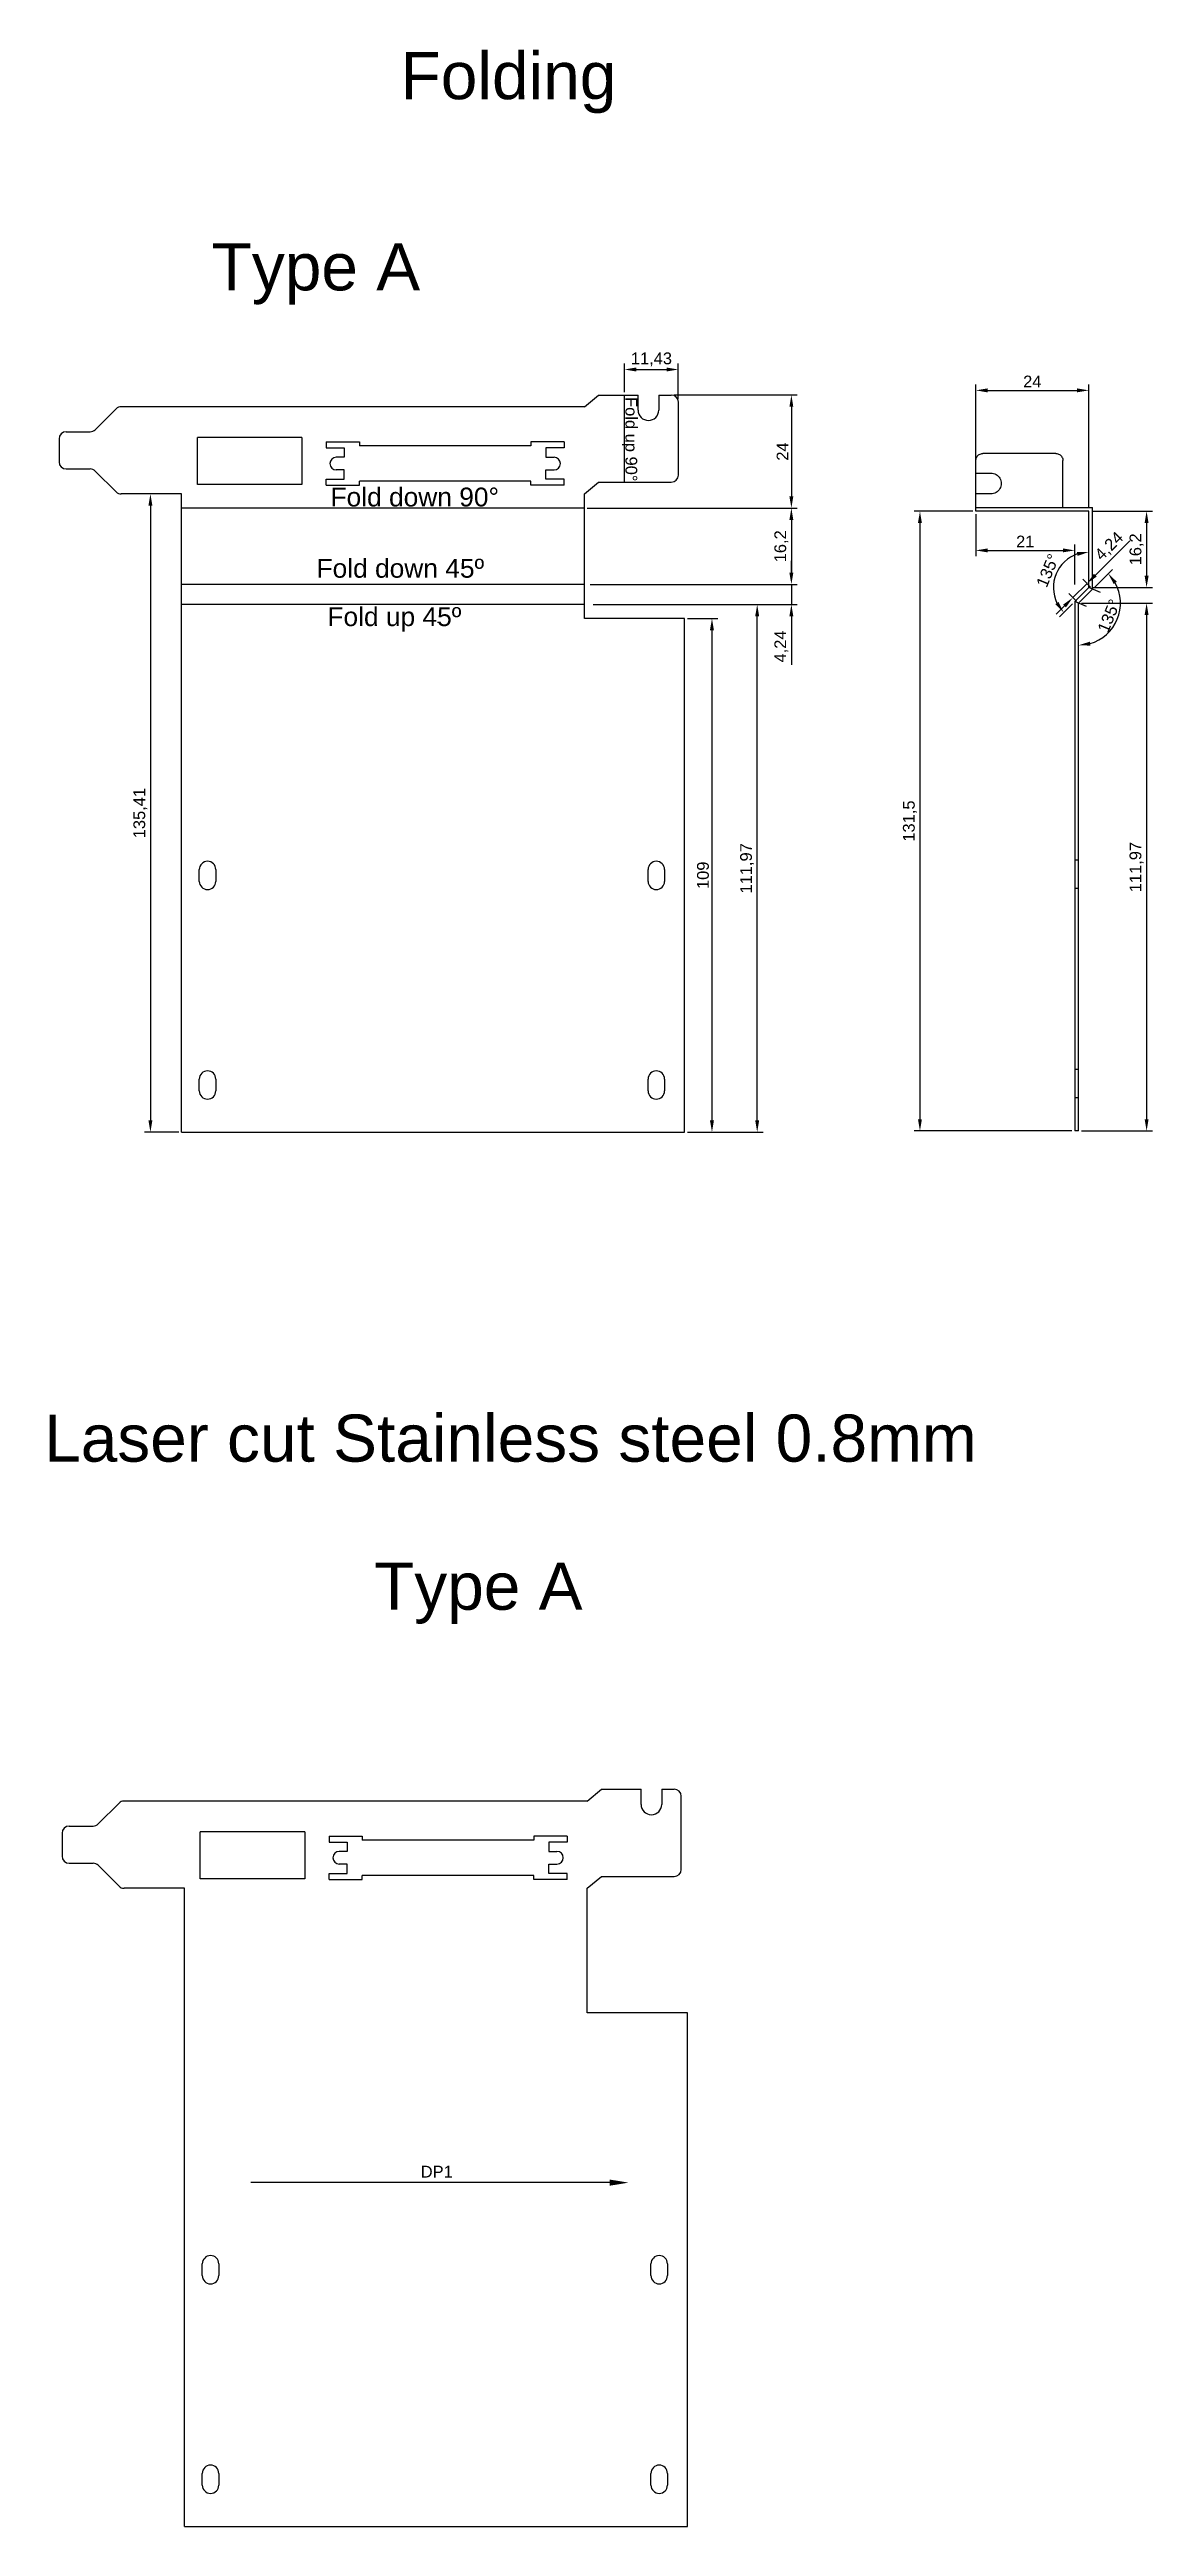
# Model space of a CAD drawing. Header units: millimetres. Extents: x 66 to 300, y 54 to 580.
import ezdxf
from ezdxf import colors
from ezdxf.entities.mleader import LeaderData, LeaderLine
from ezdxf.math import Vec2, Vec3

# ---------------------------------------------------------------- set-up
doc = ezdxf.new("R2010")
doc.units = ezdxf.units.MM
doc.styles.get("Standard").update_dxf_attribs({"font": 'arial.ttf'})
doc.dimstyles.new('ISO-25', dxfattribs={"dimtxt": 2.5, "dimasz": 2.5, "dimexe": 1.25, "dimexo": 0.625, "dimtad": 1, "dimtxsty": 'Standard', "dimcen": 2.5, "dimadec": 0, "dimazin": 0, "dimtfac": 1, "dimtmove": 0, "dimatfit": 3, "dimfxl": 1, "dimarcsym": 0})

# ---------------------------------------------------------------- blocks, each defined once
blk = doc.blocks.new('*D3')
at = {"color": 0, "lineweight": -2, "transparency": 16777216}
for p, q in [((262.45, 482.27), (262.45, 508.52)), ((264.95, 507.27), (283.95, 507.27)), ((286.45, 482.27), (286.45, 508.52))]:
    blk.add_line(p, q, dxfattribs=at)
at = {"color": 0, "transparency": 16777216}
for points in [[(264.95, 507.69), (264.95, 506.85), (262.45, 507.27)], [(283.95, 507.69), (283.95, 506.85), (286.45, 507.27)]]:
    blk.add_solid(points, dxfattribs=at)
at = {"layer": 'Defpoints', "color": 0, "transparency": 16777216}
for p in [(286.45, 507.27), (262.45, 481.64), (286.45, 481.64)]:
    blk.add_point(p, dxfattribs=at)
at = {"color": 0, "transparency": 16777216, "insert": (274.45, 509.15), "char_height": 2.5, "attachment_point": 5}
blk.add_mtext('24', dxfattribs=at)
blk = doc.blocks.new('*D4')
at = {"color": 0, "lineweight": -2, "transparency": 16777216}
for p, q in [((262.45, 481.02), (262.45, 472.07)), ((264.95, 473.32), (280.95, 473.32)), ((283.45, 466.07), (283.45, 474.57))]:
    blk.add_line(p, q, dxfattribs=at)
at = {"color": 0, "transparency": 16777216}
for points in [[(264.95, 473.73), (264.95, 472.9), (262.45, 473.32)], [(280.95, 473.73), (280.95, 472.9), (283.45, 473.32)]]:
    blk.add_solid(points, dxfattribs=at)
at = {"layer": 'Defpoints', "color": 0, "transparency": 16777216}
for p in [(262.45, 481.64), (283.45, 473.32), (283.45, 465.44)]:
    blk.add_point(p, dxfattribs=at)
at = {"color": 0, "transparency": 16777216, "insert": (272.95, 475.2), "char_height": 2.5, "attachment_point": 5}
blk.add_mtext('21', dxfattribs=at)
blk = doc.blocks.new('*D5')
at = {"color": 0, "lineweight": -2, "transparency": 16777216}
for p, q in [((284.87, 462.11), (299.96, 462.11)), ((298.71, 459.61), (298.71, 352.64)), ((284.87, 350.14), (299.96, 350.14))]:
    blk.add_line(p, q, dxfattribs=at)
at = {"color": 0, "transparency": 16777216}
for points in [[(298.29, 459.61), (299.13, 459.61), (298.71, 462.11)], [(298.29, 352.64), (299.13, 352.64), (298.71, 350.14)]]:
    blk.add_solid(points, dxfattribs=at)
at = {"layer": 'Defpoints', "color": 0, "transparency": 16777216}
for p in [(284.25, 462.11), (284.25, 350.14), (298.71, 350.14)]:
    blk.add_point(p, dxfattribs=at)
at = {"color": 0, "transparency": 16777216, "insert": (296.58, 406.13), "char_height": 2.5, "attachment_point": 5, "rotation": 90}
blk.add_mtext('111,97', dxfattribs=at)
blk = doc.blocks.new('*D6')
at = {"color": 0, "lineweight": -2, "transparency": 16777216}
for p, q in [((287.07, 481.64), (299.96, 481.64)), ((298.71, 479.14), (298.71, 467.94)), ((287.07, 465.44), (299.96, 465.44))]:
    blk.add_line(p, q, dxfattribs=at)
at = {"color": 0, "transparency": 16777216}
for points in [[(298.29, 479.14), (299.13, 479.14), (298.71, 481.64)], [(298.29, 467.94), (299.13, 467.94), (298.71, 465.44)]]:
    blk.add_solid(points, dxfattribs=at)
at = {"layer": 'Defpoints', "color": 0, "transparency": 16777216}
for p in [(286.45, 481.64), (286.45, 465.44), (298.71, 465.44)]:
    blk.add_point(p, dxfattribs=at)
at = {"color": 0, "transparency": 16777216, "insert": (296.58, 473.54), "char_height": 2.5, "attachment_point": 5, "rotation": 90}
blk.add_mtext('16,2', dxfattribs=at)
blk = doc.blocks.new('*D7')
at = {"color": 0, "lineweight": -2, "transparency": 16777216}
blk.add_line((287.69, 465.55), (291.44, 469.3), dxfattribs=at)
blk.add_arc((284.25, 462.11), 8.92, 286.1065, 28.8935, dxfattribs=at)
at = {"color": 0, "transparency": 16777216}
for points in [[(291.73, 466.17), (292.39, 466.67), (290.56, 468.42)], [(286.78, 453.12), (286.66, 453.95), (284.25, 453.19)]]:
    blk.add_solid(points, dxfattribs=at)
at = {"layer": 'Defpoints', "color": 0, "transparency": 16777216}
for p in [(287.25, 465.11), (284.25, 462.11), (284.25, 462.11), (290.56, 455.8), (284.25, 350.14)]:
    blk.add_point(p, dxfattribs=at)
at = {"color": 0, "transparency": 16777216, "insert": (290.73, 459.42), "char_height": 2.5, "attachment_point": 5, "rotation": 67.5}
blk.add_mtext('135°', dxfattribs=at)
blk = doc.blocks.new('*D8')
at = {"color": 0, "lineweight": -2, "transparency": 16777216}
blk.add_line((283.01, 462), (280.24, 459.23), dxfattribs=at)
blk.add_arc((286.45, 465.44), 7.53, 109.0986, 205.9014, dxfattribs=at)
at = {"color": 0, "transparency": 16777216}
for points in [[(283.91, 472.97), (284.05, 472.15), (286.45, 472.98)], [(280.01, 462.39), (279.33, 461.91), (281.12, 460.11)]]:
    blk.add_solid(points, dxfattribs=at)
at = {"layer": 'Defpoints', "color": 0, "transparency": 16777216}
for p in [(286.45, 481.64), (281.12, 470.77), (286.45, 465.44), (286.45, 465.44), (283.45, 462.44)]:
    blk.add_point(p, dxfattribs=at)
at = {"color": 0, "transparency": 16777216, "insert": (277.73, 469.05), "char_height": 2.5, "attachment_point": 5, "rotation": 67.5}
blk.add_mtext('135°', dxfattribs=at)
blk = doc.blocks.new('*D9')
at = {"color": 0, "lineweight": -2, "transparency": 16777216}
for p, q in [((198.44, 506.29), (224.56, 506.29)), ((223.31, 503.79), (223.31, 484.79)), ((179.99, 482.29), (224.56, 482.29))]:
    blk.add_line(p, q, dxfattribs=at)
at = {"color": 0, "transparency": 16777216}
for points in [[(222.89, 503.79), (223.72, 503.79), (223.31, 506.29)], [(222.89, 484.79), (223.72, 484.79), (223.31, 482.29)]]:
    blk.add_solid(points, dxfattribs=at)
at = {"layer": 'Defpoints', "color": 0, "transparency": 16777216}
for p in [(197.81, 506.29), (179.36, 482.29), (223.31, 482.29)]:
    blk.add_point(p, dxfattribs=at)
at = {"color": 0, "transparency": 16777216, "insert": (221.43, 494.29), "char_height": 2.5, "attachment_point": 5, "rotation": 90}
blk.add_mtext('24', dxfattribs=at)
blk = doc.blocks.new('*D10')
at = {"color": 0, "lineweight": -2, "transparency": 16777216}
for p, q in [((187.88, 506.91), (187.88, 512.95)), ((190.38, 511.7), (196.81, 511.7)), ((199.31, 505.41), (199.31, 512.95))]:
    blk.add_line(p, q, dxfattribs=at)
at = {"color": 0, "transparency": 16777216}
for points in [[(190.38, 512.12), (190.38, 511.28), (187.88, 511.7)], [(196.81, 512.12), (196.81, 511.28), (199.31, 511.7)]]:
    blk.add_solid(points, dxfattribs=at)
at = {"layer": 'Defpoints', "color": 0, "transparency": 16777216}
for p in [(199.31, 511.7), (187.88, 506.29), (199.31, 504.79)]:
    blk.add_point(p, dxfattribs=at)
at = {"color": 0, "transparency": 16777216, "insert": (193.6, 513.83), "char_height": 2.5, "attachment_point": 5}
blk.add_mtext('11,43', dxfattribs=at)
blk = doc.blocks.new('*D11')
at = {"color": 0, "lineweight": -2, "transparency": 16777216}
for p, q in [((261.82, 481.64), (249.35, 481.64)), ((250.6, 479.14), (250.6, 352.64)), ((282.82, 350.14), (249.35, 350.14))]:
    blk.add_line(p, q, dxfattribs=at)
at = {"color": 0, "transparency": 16777216}
for points in [[(250.18, 479.14), (251.01, 479.14), (250.6, 481.64)], [(250.18, 352.64), (251.01, 352.64), (250.6, 350.14)]]:
    blk.add_solid(points, dxfattribs=at)
at = {"layer": 'Defpoints', "color": 0, "transparency": 16777216}
for p in [(262.45, 481.64), (250.6, 350.14), (283.45, 350.14)]:
    blk.add_point(p, dxfattribs=at)
at = {"color": 0, "transparency": 16777216, "insert": (248.47, 415.89), "char_height": 2.5, "attachment_point": 5, "rotation": 90}
blk.add_mtext('131,5', dxfattribs=at)
blk = doc.blocks.new('*D12')
at = {"color": 0, "lineweight": -2, "transparency": 16777216}
for p, q in [((287.83, 468.06), (295.14, 475.37)), ((283.81, 462.55), (282.18, 464.18)), ((283.06, 463.3), (286.06, 466.3)), ((286.81, 465.55), (285.18, 467.18)), ((281.29, 461.53), (279.52, 459.76))]:
    blk.add_line(p, q, dxfattribs=at)
at = {"color": 0, "transparency": 16777216}
for points in [[(287.53, 468.36), (288.12, 467.77), (286.06, 466.3)], [(281, 461.82), (281.59, 461.23), (283.06, 463.3)]]:
    blk.add_solid(points, dxfattribs=at)
at = {"layer": 'Defpoints', "color": 0, "transparency": 16777216}
for p in [(286.06, 466.3), (287.25, 465.11), (284.25, 462.11)]:
    blk.add_point(p, dxfattribs=at)
at = {"color": 0, "transparency": 16777216, "insert": (290.86, 474.11), "char_height": 2.5, "attachment_point": 5, "rotation": 45}
blk.add_mtext('4,24', dxfattribs=at)
blk = doc.blocks.new('*D1')
at = {"color": 0, "lineweight": -2, "transparency": 16777216}
for p, q in [((180.61, 482.29), (224.56, 482.29)), ((223.31, 479.79), (223.31, 468.59)), ((180.61, 466.09), (224.56, 466.09))]:
    blk.add_line(p, q, dxfattribs=at)
at = {"color": 0, "transparency": 16777216}
for points in [[(222.89, 479.79), (223.72, 479.79), (223.31, 482.29)], [(222.89, 468.59), (223.72, 468.59), (223.31, 466.09)]]:
    blk.add_solid(points, dxfattribs=at)
at = {"layer": 'Defpoints', "color": 0, "transparency": 16777216}
for p in [(179.99, 482.29), (179.99, 466.09), (223.31, 466.09)]:
    blk.add_point(p, dxfattribs=at)
at = {"color": 0, "transparency": 16777216, "insert": (221.18, 474.19), "char_height": 2.5, "attachment_point": 5, "rotation": 90}
blk.add_mtext('16,2', dxfattribs=at)
blk = doc.blocks.new('*D2')
at = {"color": 0, "lineweight": -2, "transparency": 16777216}
for p, q in [((223.31, 468.59), (223.31, 471.09)), ((181.24, 466.09), (224.56, 466.09)), ((223.31, 466.09), (223.31, 461.85)), ((181.24, 461.85), (224.56, 461.85)), ((223.31, 459.35), (223.31, 449.01))]:
    blk.add_line(p, q, dxfattribs=at)
at = {"color": 0, "transparency": 16777216}
for points in [[(222.89, 468.59), (223.72, 468.59), (223.31, 466.09)], [(222.89, 459.35), (223.72, 459.35), (223.31, 461.85)]]:
    blk.add_solid(points, dxfattribs=at)
at = {"layer": 'Defpoints', "color": 0, "transparency": 16777216}
for p in [(180.61, 466.09), (180.61, 461.85), (223.31, 461.85)]:
    blk.add_point(p, dxfattribs=at)
at = {"color": 0, "transparency": 16777216, "insert": (221.18, 452.93), "char_height": 2.5, "attachment_point": 5, "rotation": 90}
blk.add_mtext('4,24', dxfattribs=at)
blk = doc.blocks.new('*D13')
at = {"color": 0, "lineweight": -2, "transparency": 16777216}
for p, q in [((201.26, 461.85), (217.3, 461.85)), ((216.05, 352.38), (216.05, 459.35)), ((201.26, 349.88), (217.3, 349.88))]:
    blk.add_line(p, q, dxfattribs=at)
at = {"color": 0, "transparency": 16777216}
for points in [[(215.63, 459.35), (216.47, 459.35), (216.05, 461.85)], [(215.63, 352.38), (216.47, 352.38), (216.05, 349.88)]]:
    blk.add_solid(points, dxfattribs=at)
at = {"layer": 'Defpoints', "color": 0, "transparency": 16777216}
for p in [(200.63, 461.85), (216.05, 461.85), (200.63, 349.88)]:
    blk.add_point(p, dxfattribs=at)
at = {"color": 0, "transparency": 16777216, "insert": (213.92, 405.86), "char_height": 2.5, "attachment_point": 5, "rotation": 90}
blk.add_mtext('111,97', dxfattribs=at)
blk = doc.blocks.new('*D14')
at = {"color": 0, "lineweight": -2, "transparency": 16777216}
for p, q in [((93.26, 485.29), (86, 485.29)), ((87.25, 482.79), (87.25, 352.38)), ((93.26, 349.88), (86, 349.88))]:
    blk.add_line(p, q, dxfattribs=at)
at = {"color": 0, "transparency": 16777216}
for points in [[(86.83, 482.79), (87.67, 482.79), (87.25, 485.29)], [(86.83, 352.38), (87.67, 352.38), (87.25, 349.88)]]:
    blk.add_solid(points, dxfattribs=at)
at = {"layer": 'Defpoints', "color": 0, "transparency": 16777216}
for p in [(93.88, 485.29), (87.25, 349.88), (93.88, 349.88)]:
    blk.add_point(p, dxfattribs=at)
at = {"color": 0, "transparency": 16777216, "insert": (85.12, 417.58), "char_height": 2.5, "attachment_point": 5, "rotation": 90}
blk.add_mtext('135,41', dxfattribs=at)
blk = doc.blocks.new('*D15')
at = {"color": 0, "lineweight": -2, "transparency": 16777216}
for p, q in [((201.26, 458.88), (207.7, 458.88)), ((206.45, 456.38), (206.45, 352.38)), ((201.26, 349.88), (207.7, 349.88))]:
    blk.add_line(p, q, dxfattribs=at)
at = {"color": 0, "transparency": 16777216}
for points in [[(206.03, 456.38), (206.87, 456.38), (206.45, 458.88)], [(206.03, 352.38), (206.87, 352.38), (206.45, 349.88)]]:
    blk.add_solid(points, dxfattribs=at)
at = {"layer": 'Defpoints', "color": 0, "transparency": 16777216}
for p in [(200.63, 458.88), (200.63, 349.88), (206.45, 349.88)]:
    blk.add_point(p, dxfattribs=at)
at = {"color": 0, "transparency": 16777216, "insert": (204.55, 404.38), "char_height": 2.5, "attachment_point": 5, "rotation": 90}
blk.add_mtext('109', dxfattribs=at)

msp = doc.modelspace()

# ---------------------------------------------------------------- linework, layer by layer
for p, q in [((179.364, 503.788), (182.364, 506.288)), ((182.364, 506.288), (190.764, 506.288)), ((190.764, 503.088), (190.764, 506.288)), ((195.164, 506.288), (195.164, 503.088)), ((195.164, 506.288), (197.814, 506.288)), ((199.314, 489.288), (199.314, 504.788)), ((75.544, 498.927), (79.965, 503.348)), ((179.364, 503.788), (81.026, 503.788)), ((192.964, 500.888), (192.964, 500.888)), ((67.864, 496.988), (67.864, 492.088)), ((69.364, 498.488), (74.483, 498.488)), ((97.221, 487.288), (97.221, 497.288)), ((119.382, 497.288), (97.221, 497.288)), ((119.382, 497.288), (119.382, 487.288)), ((124.539, 496.358), (131.604, 496.358)), ((124.539, 496.358), (124.539, 495.048)), ((124.539, 495.048), (128.414, 495.048)), ((128.414, 495.048), (128.414, 493.098)), ((131.604, 496.358), (131.604, 495.498)), ((168.024, 495.498), (131.604, 495.498)), ((175.089, 496.358), (168.024, 496.358)), ((168.024, 496.358), (168.024, 495.498)), ((175.089, 495.048), (171.214, 495.048)), ((171.214, 495.048), (171.214, 493.098)), ((175.089, 496.358), (175.089, 495.048)), ((69.364, 490.588), (74.483, 490.588)), ((79.965, 485.727), (75.544, 490.148)), ((125.354, 491.748), (125.354, 491.748)), ((128.414, 493.098), (126.704, 493.098)), ((128.414, 490.398), (126.704, 490.398)), ((128.414, 488.448), (128.414, 490.398)), ((171.214, 493.098), (172.924, 493.098)), ((171.214, 488.448), (171.214, 490.398)), ((171.214, 490.398), (172.924, 490.398)), ((174.274, 491.748), (174.274, 491.748)), ((262.448, 492.371), (262.461, 492.567)), ((262.448, 489.721), (262.448, 492.371)), ((262.448, 489.721), (265.648, 489.721)), ((262.461, 492.567), (262.499, 492.759)), ((262.499, 492.759), (262.562, 492.945)), ((262.562, 492.945), (262.649, 493.121)), ((262.649, 493.121), (262.758, 493.284)), ((262.758, 493.284), (262.887, 493.432)), ((262.887, 493.432), (263.035, 493.561)), ((263.035, 493.561), (263.198, 493.67)), ((263.198, 493.67), (263.374, 493.757)), ((263.374, 493.757), (263.56, 493.82)), ((263.56, 493.82), (263.752, 493.858)), ((263.752, 493.858), (263.948, 493.871)), ((279.448, 493.871), (263.948, 493.871)), ((265.648, 489.721), (265.935, 489.702)), ((265.935, 489.702), (266.217, 489.646)), ((266.217, 489.646), (266.49, 489.553)), ((266.49, 489.553), (266.748, 489.426)), ((266.748, 489.426), (266.987, 489.266)), ((266.987, 489.266), (267.204, 489.076)), ((267.204, 489.076), (267.393, 488.86)), ((267.393, 488.86), (267.553, 488.621)), ((279.448, 493.871), (279.644, 493.858)), ((279.644, 493.858), (279.836, 493.82)), ((279.836, 493.82), (280.022, 493.757)), ((280.022, 493.757), (280.198, 493.67)), ((280.198, 493.67), (280.361, 493.561)), ((280.361, 493.561), (280.509, 493.432)), ((280.509, 493.432), (280.638, 493.284)), ((280.638, 493.284), (280.747, 493.121)), ((280.747, 493.121), (280.834, 492.945)), ((280.834, 492.945), (280.897, 492.759)), ((280.897, 492.759), (280.935, 492.567)), ((280.935, 492.567), (280.948, 492.371)), ((280.948, 482.441), (280.948, 492.371)), ((93.884, 485.288), (81.026, 485.288)), ((93.884, 349.878), (93.884, 485.288)), ((119.382, 487.288), (97.221, 487.288)), ((124.539, 487.138), (124.539, 488.448)), ((124.539, 488.448), (128.414, 488.448)), ((124.539, 487.138), (131.604, 487.138)), ((168.024, 487.998), (131.604, 487.998)), ((131.604, 487.138), (131.604, 487.998)), ((168.024, 487.138), (168.024, 487.998)), ((175.089, 487.138), (168.024, 487.138)), ((175.089, 488.448), (171.214, 488.448)), ((175.089, 487.138), (175.089, 488.448)), ((179.364, 485.288), (182.364, 487.788)), ((179.364, 458.878), (179.364, 485.288)), ((182.364, 487.788), (187.884, 487.788)), ((187.884, 487.788), (197.814, 487.788)), ((265.648, 485.321), (262.448, 485.321)), ((262.448, 482.441), (262.448, 485.321)), ((265.935, 485.34), (265.648, 485.321)), ((266.217, 485.396), (265.935, 485.34)), ((266.49, 485.488), (266.217, 485.396)), ((266.748, 485.616), (266.49, 485.488)), ((266.987, 485.775), (266.748, 485.616)), ((267.204, 485.965), (266.987, 485.775)), ((267.393, 486.182), (267.204, 485.965)), ((267.553, 486.421), (267.393, 486.182)), ((267.553, 488.621), (267.68, 488.363)), ((267.68, 486.679), (267.553, 486.421)), ((267.68, 488.363), (267.773, 488.09)), ((267.773, 486.951), (267.68, 486.679)), ((267.773, 488.09), (267.829, 487.808)), ((267.829, 487.234), (267.773, 486.951)), ((267.829, 487.808), (267.848, 487.521)), ((267.848, 487.521), (267.829, 487.234)), ((262.448, 481.641), (262.448, 482.441)), ((262.448, 482.441), (287.248, 482.441)), ((286.448, 481.641), (262.448, 481.641)), ((286.448, 465.441), (286.448, 481.641)), ((287.248, 465.109), (287.248, 482.441)), ((286.448, 465.441), (283.448, 462.441)), ((284.248, 462.109), (287.248, 465.109)), ((148.469, 458.029), (148.22, 458.029)), ((148.22, 458.029), (148.22, 458.029)), ((148.22, 458.029), (148.22, 458.029)), ((200.634, 458.878), (179.364, 458.878)), ((200.634, 349.878), (200.634, 458.878)), ((283.448, 462.441), (283.448, 350.141)), ((284.248, 350.141), (284.248, 462.109)), ((97.634, 403.098), (97.634, 405.598)), ((99.384, 407.348), (99.384, 407.348)), ((101.134, 405.598), (101.134, 403.098)), ((192.884, 403.098), (192.884, 405.598)), ((194.634, 407.348), (194.634, 407.348)), ((196.384, 405.598), (196.384, 403.098)), ((284.248, 407.611), (283.448, 407.611)), ((99.384, 401.348), (99.384, 401.348)), ((99.384, 401.348), (99.384, 401.348)), ((194.634, 401.348), (194.634, 401.348)), ((194.634, 401.348), (194.634, 401.348)), ((284.248, 401.611), (283.448, 401.611)), ((99.384, 362.898), (99.384, 362.898)), ((194.634, 362.898), (194.634, 362.898)), ((284.248, 363.161), (283.448, 363.161)), ((97.634, 358.648), (97.634, 361.148)), ((101.134, 361.148), (101.134, 358.648)), ((192.884, 358.648), (192.884, 361.148)), ((196.384, 361.148), (196.384, 358.648)), ((99.384, 356.898), (99.384, 356.898)), ((99.384, 356.898), (99.384, 356.898)), ((194.634, 356.898), (194.634, 356.898)), ((194.634, 356.898), (194.634, 356.898)), ((284.248, 357.161), (283.448, 357.161)), ((93.884, 349.878), (200.634, 349.878)), ((284.248, 350.141), (283.448, 350.141)), ((179.989, 207.971), (182.989, 210.471)), ((182.989, 210.471), (191.389, 210.471)), ((191.389, 207.271), (191.389, 210.471)), ((195.789, 210.471), (195.789, 207.271)), ((195.789, 210.471), (198.439, 210.471)), ((76.169, 203.11), (80.59, 207.532)), ((179.989, 207.971), (81.651, 207.971)), ((193.589, 205.071), (193.589, 205.071)), ((199.939, 193.471), (199.939, 208.971)), ((68.489, 201.171), (68.489, 196.271)), ((69.989, 202.671), (75.108, 202.671)), ((97.846, 191.471), (97.846, 201.471)), ((120.007, 201.471), (97.846, 201.471)), ((120.007, 201.471), (120.007, 191.471)), ((125.164, 200.541), (132.229, 200.541)), ((125.164, 200.541), (125.164, 199.231)), ((132.229, 200.541), (132.229, 199.681)), ((175.714, 200.541), (168.649, 200.541)), ((168.649, 200.541), (168.649, 199.681)), ((175.714, 200.541), (175.714, 199.231)), ((69.989, 194.771), (75.108, 194.771)), ((125.164, 199.231), (129.039, 199.231)), ((125.979, 195.931), (125.979, 195.931)), ((129.039, 197.281), (127.329, 197.281)), ((129.039, 194.581), (127.329, 194.581)), ((129.039, 199.231), (129.039, 197.281)), ((129.039, 192.631), (129.039, 194.581)), ((168.649, 199.681), (132.229, 199.681)), ((175.714, 199.231), (171.839, 199.231)), ((171.839, 199.231), (171.839, 197.281)), ((171.839, 197.281), (173.549, 197.281)), ((171.839, 192.631), (171.839, 194.581)), ((171.839, 194.581), (173.549, 194.581)), ((174.899, 195.931), (174.899, 195.931)), ((80.59, 189.91), (76.169, 194.332)), ((94.509, 189.471), (81.651, 189.471)), ((94.509, 54.061), (94.509, 189.471)), ((120.007, 191.471), (97.846, 191.471)), ((125.164, 191.321), (125.164, 192.631)), ((125.164, 192.631), (129.039, 192.631)), ((125.164, 191.321), (132.229, 191.321)), ((168.649, 192.181), (132.229, 192.181)), ((132.229, 191.321), (132.229, 192.181)), ((168.649, 191.321), (168.649, 192.181)), ((175.714, 191.321), (168.649, 191.321)), ((175.714, 192.631), (171.839, 192.631)), ((175.714, 191.321), (175.714, 192.631)), ((179.989, 189.471), (182.989, 191.971)), ((179.989, 163.061), (179.989, 189.471)), ((182.989, 191.971), (188.509, 191.971)), ((188.509, 191.971), (198.439, 191.971)), ((201.259, 163.061), (179.989, 163.061)), ((201.259, 54.061), (201.259, 163.061)), ((100.009, 111.531), (100.009, 111.531)), ((195.259, 111.531), (195.259, 111.531)), ((98.259, 107.281), (98.259, 109.781)), ((100.009, 105.531), (100.009, 105.531)), ((100.009, 105.531), (100.009, 105.531)), ((101.759, 109.781), (101.759, 107.281)), ((193.509, 107.281), (193.509, 109.781)), ((195.259, 105.531), (195.259, 105.531)), ((195.259, 105.531), (195.259, 105.531)), ((197.009, 109.781), (197.009, 107.281)), ((98.259, 62.831), (98.259, 65.331)), ((100.009, 67.081), (100.009, 67.081)), ((101.759, 65.331), (101.759, 62.831)), ((193.509, 62.831), (193.509, 65.331)), ((195.259, 67.081), (195.259, 67.081)), ((197.009, 65.331), (197.009, 62.831)), ((100.009, 61.081), (100.009, 61.081)), ((100.009, 61.081), (100.009, 61.081)), ((195.259, 61.081), (195.259, 61.081)), ((195.259, 61.081), (195.259, 61.081)), ((94.509, 54.061), (201.259, 54.061))]:
    msp.add_line(p, q)
at = {"color": 1}
for p, q in [((187.884, 487.788), (187.884, 506.288)), ((179.364, 482.288), (93.884, 482.288)), ((179.364, 466.088), (93.884, 466.088)), ((288.945, 464.406), (286.448, 465.441)), ((179.364, 461.848), (93.884, 461.848)), ((285.945, 461.406), (283.448, 462.441))]:
    msp.add_line(p, q, dxfattribs=at)
for centre, radius, start, end in [((197.814, 504.788), 1.5, 0, 90), ((81.026, 502.288), 1.5, 90, 135), ((192.964, 503.088), 2.2, 180, 270), ((192.964, 503.088), 2.2, 270, 0), ((69.364, 496.988), 1.5, 90, 180), ((74.483, 499.988), 1.5, 270, 315), ((69.364, 492.088), 1.5, 180, 270), ((74.483, 489.088), 1.5, 45, 90), ((126.704, 491.748), 1.35, 90, 180), ((126.704, 491.748), 1.35, 180, 270), ((172.924, 491.748), 1.35, 0, 90), ((172.924, 491.748), 1.35, 270, 0), ((197.814, 489.288), 1.5, 270, 0), ((81.026, 486.788), 1.5, 225, 270), ((99.384, 405.598), 1.75, 90, 180), ((99.384, 405.598), 1.75, 0, 90), ((194.634, 405.598), 1.75, 90, 180), ((194.634, 405.598), 1.75, 0, 90), ((99.384, 403.098), 1.75, 180, 270), ((99.384, 403.098), 1.75, 270, 0), ((194.634, 403.098), 1.75, 180, 270), ((194.634, 403.098), 1.75, 270, 0), ((99.384, 361.148), 1.75, 90, 180), ((99.384, 361.148), 1.75, 0, 90), ((194.634, 361.148), 1.75, 90, 180), ((194.634, 361.148), 1.75, 0, 90), ((99.384, 358.648), 1.75, 180, 270), ((99.384, 358.648), 1.75, 270, 0), ((194.634, 358.648), 1.75, 180, 270), ((194.634, 358.648), 1.75, 270, 0), ((198.439, 208.971), 1.5, 0, 90), ((81.651, 206.471), 1.5, 90, 135), ((193.589, 207.271), 2.2, 180, 270), ((193.589, 207.271), 2.2, 270, 0), ((69.989, 201.171), 1.5, 90, 180), ((75.108, 204.171), 1.5, 270, 315), ((69.989, 196.271), 1.5, 180, 270), ((75.108, 193.271), 1.5, 45, 90), ((127.329, 195.931), 1.35, 90, 180), ((127.329, 195.931), 1.35, 180, 270), ((173.549, 195.931), 1.35, 0, 90), ((173.549, 195.931), 1.35, 270, 0), ((81.651, 190.971), 1.5, 225, 270), ((198.439, 193.471), 1.5, 270, 0), ((100.009, 109.781), 1.75, 90, 180), ((100.009, 109.781), 1.75, 0, 90), ((195.259, 109.781), 1.75, 90, 180), ((195.259, 109.781), 1.75, 0, 90), ((100.009, 107.281), 1.75, 180, 270), ((100.009, 107.281), 1.75, 270, 0), ((195.259, 107.281), 1.75, 180, 270), ((195.259, 107.281), 1.75, 270, 0), ((100.009, 65.331), 1.75, 90, 180), ((100.009, 65.331), 1.75, 0, 90), ((195.259, 65.331), 1.75, 90, 180), ((195.259, 65.331), 1.75, 0, 90), ((100.009, 62.831), 1.75, 180, 270), ((100.009, 62.831), 1.75, 270, 0), ((195.259, 62.831), 1.75, 180, 270), ((195.259, 62.831), 1.75, 270, 0)]:
    msp.add_arc(centre, radius, start, end)

# ---------------------------------------------------------------- texts
at = {"attachment_point": 1}
for s, width, heights, insert, char_height in [('Folding', 243.23203, [0], (140.35, 579.052), 10), ('Type A', 71.21019, [23.73], (100.256, 538.49), 10), ('Fold down 90%%D', 44.19947, [0], (125.474, 486.642), 4), ('Fold down 45º', 89.9935, [0], (122.505, 471.523), 4), ('Fold up 45º', 89.9935, [0], (124.817, 461.26), 4), ('Laser cut Stainless steel 0.8mm', 339.70674, [0], (64.687, 289.975), 10), ('Type A', 71.21019, [23.73], (134.731, 258.559), 10), ('DP1', 22.87285, [0], (144.636, 130.587), 2.5)]:
    msp.add_mtext_dynamic_manual_height_columns(s, width=width, gutter_width=12.5, heights=heights, dxfattribs=dict(at, insert=insert, char_height=char_height))
at = {"insert": (190.584, 505.847), "char_height": 2.5, "attachment_point": 1, "rotation": 270}
msp.add_mtext_dynamic_manual_height_columns('Fold up 90%%D', width=19.8406, gutter_width=12.5, heights=[0], dxfattribs=at)

# ---------------------------------------------------------------- dimensions: what is measured, and where the dimension line sits
at = {"color": 1}
dim = msp.add_linear_dim(base=(199.314, 511.701), p1=(187.884, 506.288), p2=(199.314, 504.788), dimstyle='ISO-25', dxfattribs=at)
dim.commit()
dim.dimension.update_dxf_attribs({"geometry": '*D10', "text_midpoint": (193.599, 513.828)})
for base, p1, p2, angle, picture, middle in [((286.448, 507.271), (262.448, 481.641), (286.448, 481.641), 180, '*D3', (274.448, 509.151)), ((223.308, 482.288), (197.814, 506.288), (179.364, 482.288), 90, '*D9', (221.428, 494.288)), ((87.249, 349.878), (93.884, 485.288), (93.884, 349.878), 90, '*D14', (85.122, 417.583)), ((223.308, 466.088), (179.989, 482.288), (179.989, 466.088), 90, '*D1', (221.181, 474.188)), ((250.598, 350.141), (262.448, 481.641), (283.448, 350.141), 90, '*D11', (248.471, 415.891)), ((283.448, 473.318), (262.448, 481.641), (283.448, 465.441), 180, '*D4', (272.948, 475.198)), ((298.71, 465.441), (286.448, 481.641), (286.448, 465.441), 90, '*D6', (296.582, 473.541)), ((223.308, 461.848), (180.614, 466.088), (180.614, 461.848), 90, '*D2', (221.181, 452.931)), ((216.05, 461.848), (200.634, 349.878), (200.634, 461.848), 90, '*D13', (213.923, 405.863)), ((206.451, 349.878), (200.634, 458.878), (200.634, 349.878), 90, '*D15', (204.549, 404.378)), ((298.71, 350.141), (284.248, 462.109), (284.248, 350.141), 90, '*D5', (296.582, 406.125))]:
    dim = msp.add_linear_dim(base=base, p1=p1, p2=p2, angle=angle, dimstyle='ISO-25', dxfattribs=at)
    dim.commit()
    dim.dimension.update_dxf_attribs({"geometry": picture, "text_midpoint": middle})
for base, line1, line2, picture, middle in [((281.12, 470.769), ((286.448, 465.441), (286.448, 481.641)), ((286.448, 465.441), (283.448, 462.441)), '*D8', (277.729, 469.052)), ((290.557, 455.8), ((284.248, 462.109), (287.248, 465.109)), ((284.248, 350.141), (284.248, 462.109)), '*D7', (290.734, 459.423))]:
    dim = msp.add_angular_dim_2l(base=base, line1=line1, line2=line2, dimstyle='ISO-25', dxfattribs=at)
    dim.commit()
    dim.dimension.update_dxf_attribs({"geometry": picture, "text_midpoint": middle})
dim = msp.add_aligned_dim(p1=(284.248, 462.109), p2=(287.248, 465.109), distance=1.679, dimstyle='ISO-25', dxfattribs=at)
dim.commit()
dim.dimension.update_dxf_attribs({"geometry": '*D12', "text_midpoint": (290.861, 474.107)})

# ---------------------------------------------------------------- leaders
ml = msp.add_multileader_mtext('Standard')
ml.set_content('', color=256)
ml.set_leader_properties()
ml.build(insert=Vec2(0, 0))
ctx = ml.context
ctx.base_point, ctx.plane_origin = Vec3(104.578, 127.009), Vec3(188.737, 127.009)
ctx.text_align_type = 2
notes = []
notes.append((ctx, [(0, (1, 1, 0), (116.578, 127.009), (-1, 0), 8, [(0, [(188.737, 127.009)], 0, [])])]))
ctx.mtext.insert, ctx.mtext.alignment, ctx.mtext.flow_direction = Vec3(106.578, 129.009), 3, 5
for ctx, leaders in notes:
    for number, flags, end, landing, length, lines in leaders:
        leader = LeaderData()
        leader.index, (leader.has_last_leader_line, leader.has_dogleg_vector, leader.attachment_direction) = number, flags
        leader.last_leader_point, leader.dogleg_vector, leader.dogleg_length = Vec3(end), Vec3(landing), length
        for number, points, colour, breaks in lines:
            line = LeaderLine()
            line.index, line.vertices, line.color, line.breaks = number, Vec3.list(points), colors.encode_raw_color(colour), breaks
            leader.lines.append(line)
        ctx.leaders.append(leader)

doc.saveas('drawing.dxf')
